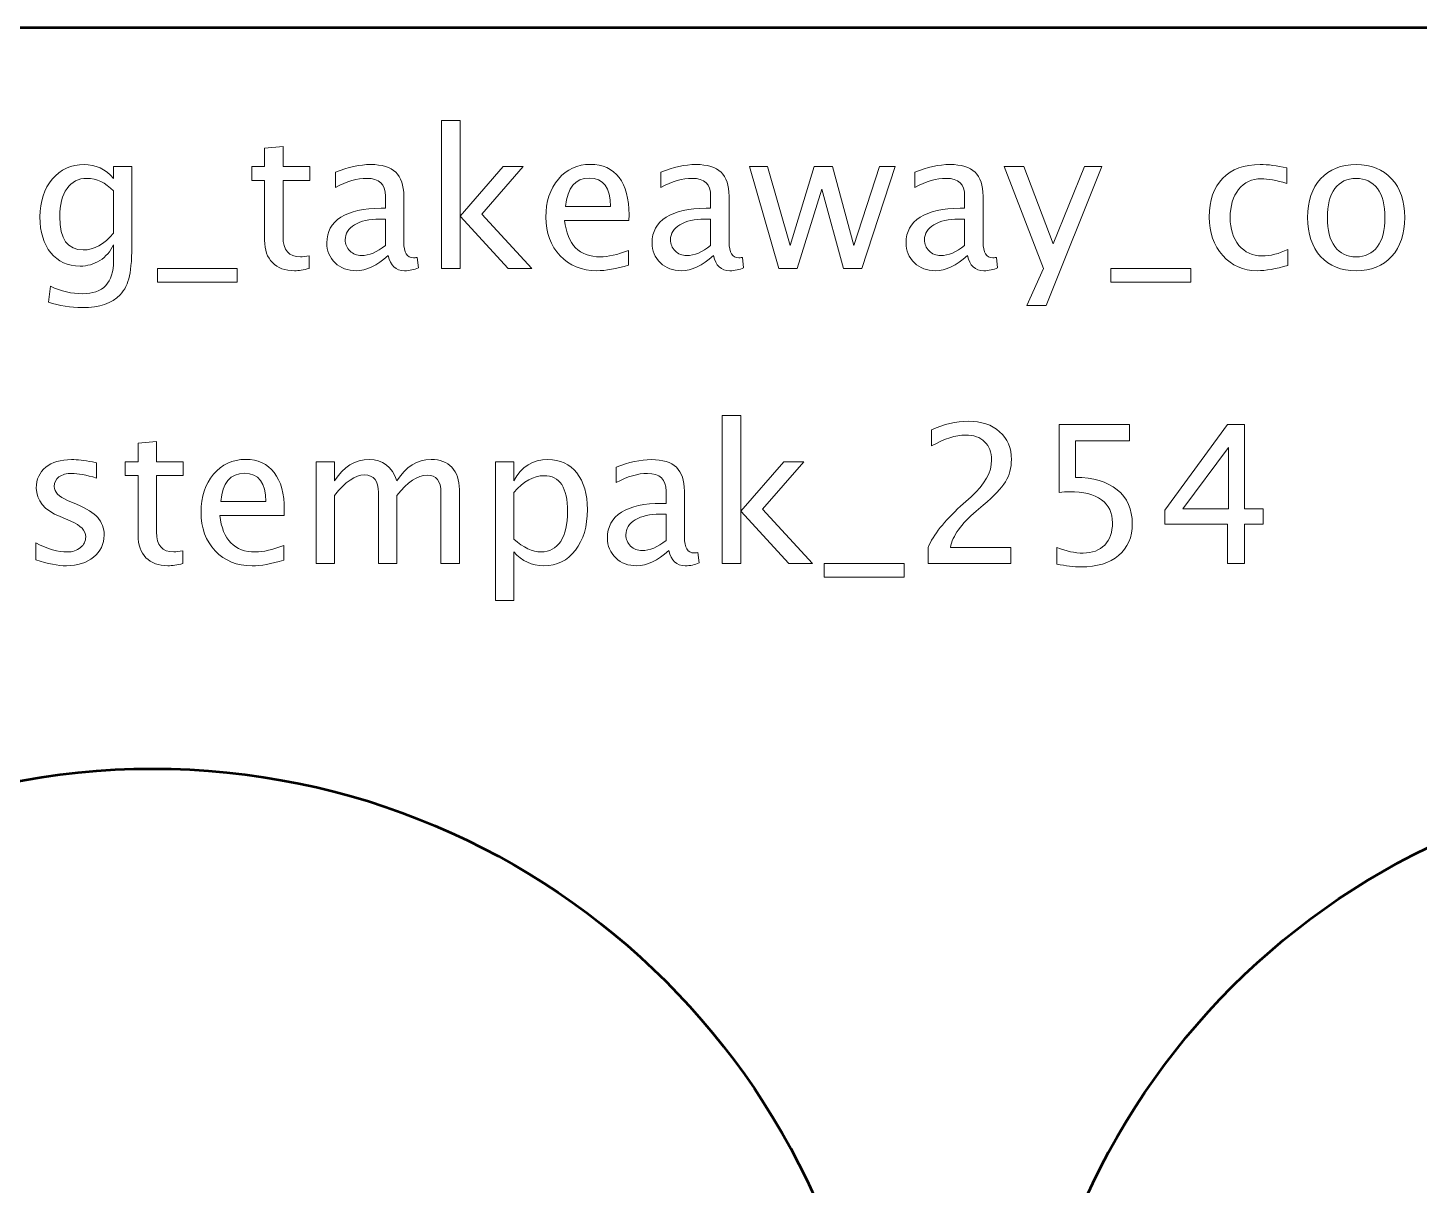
# Model space of a CAD drawing. Header units: centimetres. Extents: x -17.2 to 17.2, y -17.9 to 17.9.
# Drawn here: x -0.82 to 8.38, y 10.3 to 17.95 of the extents above; entities that cross this region are included whole.
import ezdxf

# ---------------------------------------------------------------- set-up
doc = ezdxf.new("R2010")
doc.units = ezdxf.units.CM
doc.header["$MEASUREMENT"] = 0
doc.layers.add('Layer 1', color=7, linetype='Continuous')

msp = doc.modelspace()

# ---------------------------------------------------------------- linework, layer by layer
at = {"layer": 'Layer 1', "lineweight": 53}
for centre, major_axis in [((0, 8.25), (0, 4.8)), ((10.5, 8.25), (0, 4.75))]:
    msp.add_ellipse(centre, major_axis=major_axis, ratio=1, dxfattribs=at)
msp.add_open_spline([(-17.2, -17.45), (-17.2, -17.45), (-17.2, 17.45), (-17.2, 17.45), (-17.2, 17.45), (-17.2, 17.72614), (-16.97614, 17.95), (-16.7, 17.95), (-16.7, 17.95), (-16.7, 17.95), (16.7, 17.95), (16.7, 17.95), (16.7, 17.95), (16.97614, 17.95), (17.2, 17.72614), (17.2, 17.45), (17.2, 17.45), (17.2, 17.45), (17.2, -17.45), (17.2, -17.45), (17.2, -17.45), (17.2, -17.72614), (16.97614, -17.95), (16.7, -17.95), (16.7, -17.95), (16.7, -17.95), (-16.7, -17.95), (-16.7, -17.95), (-16.7, -17.95), (-16.97614, -17.95), (-17.2, -17.72614), (-17.2, -17.45)], degree=3, knots=[0, 0, 0, 0, 0.1111111, 0.1111111, 0.1111111, 0.1111111, 0.2222222, 0.2222222, 0.2222222, 0.2222222, 0.3333333, 0.3333333, 0.3333333, 0.3333333, 0.4444444, 0.4444444, 0.4444444, 0.4444444, 0.5555556, 0.5555556, 0.5555556, 0.5555556, 0.6666667, 0.6666667, 0.6666667, 0.6666667, 0.7777778, 0.7777778, 0.7777778, 0.7777778, 1, 1, 1, 1], dxfattribs=at)
at = {"layer": 'Layer 1', "color": 5, "lineweight": 9}
for points, knots in [([(1.91229, 16.35875), (1.91229, 16.35875), (1.91229, 17.33792), (1.91229, 17.33792), (1.91229, 17.33792), (1.91229, 17.33792), (2.03421, 17.33792), (2.03421, 17.33792), (2.03421, 17.33792), (2.03421, 17.33792), (2.03421, 16.70525), (2.03421, 16.70525), (2.03421, 16.70525), (2.03421, 16.70525), (2.31996, 17.03185), (2.31996, 17.03185), (2.31996, 17.03185), (2.31996, 17.03185), (2.45162, 17.03185), (2.45162, 17.03185), (2.45162, 17.03185), (2.45162, 17.03185), (2.17857, 16.71774), (2.17857, 16.71774), (2.17857, 16.71774), (2.17857, 16.71774), (2.50877, 16.35875), (2.50877, 16.35875), (2.50877, 16.35875), (2.50877, 16.35875), (2.35171, 16.35875), (2.35171, 16.35875), (2.35171, 16.35875), (2.35171, 16.35875), (2.03421, 16.70398), (2.03421, 16.70398), (2.03421, 16.70398), (2.03421, 16.70398), (2.03421, 16.35875), (2.03421, 16.35875), (2.03421, 16.35875), (2.03421, 16.35875), (1.91229, 16.35875), (1.91229, 16.35875)], [0, 0, 0, 0, 0.0833333, 0.0833333, 0.0833333, 0.0833333, 0.1666667, 0.1666667, 0.1666667, 0.1666667, 0.25, 0.25, 0.25, 0.25, 0.3333333, 0.3333333, 0.3333333, 0.3333333, 0.4166667, 0.4166667, 0.4166667, 0.4166667, 0.5, 0.5, 0.5, 0.5, 0.5833333, 0.5833333, 0.5833333, 0.5833333, 0.6666667, 0.6666667, 0.6666667, 0.6666667, 0.75, 0.75, 0.75, 0.75, 0.8333333, 0.8333333, 0.8333333, 0.8333333, 1, 1, 1, 1]), ([(1.03705, 16.35896), (0.99937, 16.34859), (0.96657, 16.34351), (0.93884, 16.34351), (0.93884, 16.34351), (0.87661, 16.34351), (0.82814, 16.36129), (0.79342, 16.39685), (0.79342, 16.39685), (0.7585, 16.43241), (0.74114, 16.48173), (0.74114, 16.54502), (0.74114, 16.54502), (0.74114, 16.54502), (0.74114, 16.94041), (0.74114, 16.94041), (0.74114, 16.94041), (0.74114, 16.94041), (0.6569, 16.94041), (0.6569, 16.94041), (0.6569, 16.94041), (0.6569, 16.94041), (0.6569, 17.03185), (0.6569, 17.03185), (0.6569, 17.03185), (0.6569, 17.03185), (0.74114, 17.03185), (0.74114, 17.03185), (0.74114, 17.03185), (0.74114, 17.03185), (0.74114, 17.15356), (0.74114, 17.15356), (0.74114, 17.15356), (0.74114, 17.15356), (0.86306, 17.1652), (0.86306, 17.1652), (0.86306, 17.1652), (0.86306, 17.1652), (0.86306, 17.03185), (0.86306, 17.03185), (0.86306, 17.03185), (0.86306, 17.03185), (1.03959, 17.03185), (1.03959, 17.03185), (1.03959, 17.03185), (1.03959, 17.03185), (1.03959, 16.94041), (1.03959, 16.94041), (1.03959, 16.94041), (1.03959, 16.94041), (0.86306, 16.94041), (0.86306, 16.94041), (0.86306, 16.94041), (0.86306, 16.94041), (0.86306, 16.56703), (0.86306, 16.56703), (0.86306, 16.56703), (0.86306, 16.47898), (0.90137, 16.43495), (0.97778, 16.43495), (0.97778, 16.43495), (0.99408, 16.43495), (1.01377, 16.4377), (1.03705, 16.44299), (1.03705, 16.44299), (1.03705, 16.44299), (1.03705, 16.35896), (1.03705, 16.35896)], [0, 0, 0, 0, 0.0555556, 0.0555556, 0.0555556, 0.0555556, 0.1111111, 0.1111111, 0.1111111, 0.1111111, 0.1666667, 0.1666667, 0.1666667, 0.1666667, 0.2222222, 0.2222222, 0.2222222, 0.2222222, 0.2777778, 0.2777778, 0.2777778, 0.2777778, 0.3333333, 0.3333333, 0.3333333, 0.3333333, 0.3888889, 0.3888889, 0.3888889, 0.3888889, 0.4444444, 0.4444444, 0.4444444, 0.4444444, 0.5, 0.5, 0.5, 0.5, 0.5555556, 0.5555556, 0.5555556, 0.5555556, 0.6111111, 0.6111111, 0.6111111, 0.6111111, 0.6666667, 0.6666667, 0.6666667, 0.6666667, 0.7222222, 0.7222222, 0.7222222, 0.7222222, 0.7777778, 0.7777778, 0.7777778, 0.7777778, 0.8333333, 0.8333333, 0.8333333, 0.8333333, 0.8888889, 0.8888889, 0.8888889, 0.8888889, 1, 1, 1, 1]), ([(-0.68825, 16.13523), (-0.68825, 16.13523), (-0.67386, 16.24064), (-0.67386, 16.24064), (-0.67386, 16.24064), (-0.60316, 16.20762), (-0.5331, 16.19111), (-0.46388, 16.19111), (-0.46388, 16.19111), (-0.32651, 16.19111), (-0.25772, 16.26392), (-0.25772, 16.40934), (-0.25772, 16.40934), (-0.25772, 16.40934), (-0.25772, 16.51517), (-0.25772, 16.51517), (-0.25772, 16.51517), (-0.27889, 16.47051), (-0.30894, 16.43601), (-0.3481, 16.41124), (-0.3481, 16.41124), (-0.38726, 16.38648), (-0.43086, 16.37399), (-0.47891, 16.37399), (-0.47891, 16.37399), (-0.5604, 16.37399), (-0.62496, 16.4032), (-0.67259, 16.46162), (-0.67259, 16.46162), (-0.72021, 16.52004), (-0.74413, 16.5992), (-0.74413, 16.69911), (-0.74413, 16.69911), (-0.74413, 16.80135), (-0.71704, 16.88474), (-0.66285, 16.9493), (-0.66285, 16.9493), (-0.60845, 17.01365), (-0.53839, 17.04582), (-0.45224, 17.04582), (-0.45224, 17.04582), (-0.37689, 17.04582), (-0.31191, 17.01534), (-0.25772, 16.95417), (-0.25772, 16.95417), (-0.25772, 16.95417), (-0.25772, 17.03185), (-0.25772, 17.03185), (-0.25772, 17.03185), (-0.25772, 17.03185), (-0.1358, 17.03185), (-0.1358, 17.03185), (-0.1358, 17.03185), (-0.1358, 17.03185), (-0.1358, 16.54248), (-0.1358, 16.54248), (-0.1358, 16.54248), (-0.1358, 16.43728), (-0.1413, 16.35939), (-0.15231, 16.3088), (-0.15231, 16.3088), (-0.1631, 16.25821), (-0.18385, 16.21672), (-0.2139, 16.18455), (-0.2139, 16.18455), (-0.26724, 16.12803), (-0.35064, 16.09967), (-0.46388, 16.09967), (-0.46388, 16.09967), (-0.54156, 16.09967), (-0.61628, 16.11152), (-0.68825, 16.13523)], [0, 0, 0, 0, 0.0526316, 0.0526316, 0.0526316, 0.0526316, 0.1052632, 0.1052632, 0.1052632, 0.1052632, 0.1578947, 0.1578947, 0.1578947, 0.1578947, 0.2105263, 0.2105263, 0.2105263, 0.2105263, 0.2631579, 0.2631579, 0.2631579, 0.2631579, 0.3157895, 0.3157895, 0.3157895, 0.3157895, 0.3684211, 0.3684211, 0.3684211, 0.3684211, 0.4210526, 0.4210526, 0.4210526, 0.4210526, 0.4736842, 0.4736842, 0.4736842, 0.4736842, 0.5263158, 0.5263158, 0.5263158, 0.5263158, 0.5789474, 0.5789474, 0.5789474, 0.5789474, 0.6315789, 0.6315789, 0.6315789, 0.6315789, 0.6842105, 0.6842105, 0.6842105, 0.6842105, 0.7368421, 0.7368421, 0.7368421, 0.7368421, 0.7894737, 0.7894737, 0.7894737, 0.7894737, 0.8421053, 0.8421053, 0.8421053, 0.8421053, 0.8947368, 0.8947368, 0.8947368, 0.8947368, 1, 1, 1, 1]), ([(1.55796, 16.44448), (1.48473, 16.37717), (1.41424, 16.34351), (1.34651, 16.34351), (1.34651, 16.34351), (1.29084, 16.34351), (1.24448, 16.36087), (1.20787, 16.39579), (1.20787, 16.39579), (1.17104, 16.43072), (1.15262, 16.47474), (1.15262, 16.52787), (1.15262, 16.52787), (1.15262, 16.60132), (1.18352, 16.65784), (1.24533, 16.69721), (1.24533, 16.69721), (1.30714, 16.73658), (1.39583, 16.75626), (1.5114, 16.75626), (1.5114, 16.75626), (1.5114, 16.75626), (1.53997, 16.75626), (1.53997, 16.75626), (1.53997, 16.75626), (1.53997, 16.75626), (1.53997, 16.83733), (1.53997, 16.83733), (1.53997, 16.83733), (1.53997, 16.91543), (1.49933, 16.95438), (1.41784, 16.95438), (1.41784, 16.95438), (1.35476, 16.95438), (1.28576, 16.93448), (1.21104, 16.89469), (1.21104, 16.89469), (1.21104, 16.89469), (1.21104, 16.99502), (1.21104, 16.99502), (1.21104, 16.99502), (1.29317, 17.02889), (1.37064, 17.04582), (1.44324, 17.04582), (1.44324, 17.04582), (1.51796, 17.04582), (1.5732, 17.02889), (1.60855, 16.99481), (1.60855, 16.99481), (1.64411, 16.96073), (1.66189, 16.90824), (1.66189, 16.83733), (1.66189, 16.83733), (1.66189, 16.83733), (1.66189, 16.53316), (1.66189, 16.53316), (1.66189, 16.53316), (1.66189, 16.46353), (1.68327, 16.4286), (1.72624, 16.4286), (1.72624, 16.4286), (1.73153, 16.4286), (1.73936, 16.42945), (1.74973, 16.43114), (1.74973, 16.43114), (1.74973, 16.43114), (1.75841, 16.36341), (1.75841, 16.36341), (1.75841, 16.36341), (1.73068, 16.35007), (1.7002, 16.34351), (1.66676, 16.34351), (1.66676, 16.34351), (1.60982, 16.34351), (1.57363, 16.37717), (1.55796, 16.44448)], [0, 0, 0, 0, 0.05, 0.05, 0.05, 0.05, 0.1, 0.1, 0.1, 0.1, 0.15, 0.15, 0.15, 0.15, 0.2, 0.2, 0.2, 0.2, 0.25, 0.25, 0.25, 0.25, 0.3, 0.3, 0.3, 0.3, 0.35, 0.35, 0.35, 0.35, 0.4, 0.4, 0.4, 0.4, 0.45, 0.45, 0.45, 0.45, 0.5, 0.5, 0.5, 0.5, 0.55, 0.55, 0.55, 0.55, 0.6, 0.6, 0.6, 0.6, 0.65, 0.65, 0.65, 0.65, 0.7, 0.7, 0.7, 0.7, 0.75, 0.75, 0.75, 0.75, 0.8, 0.8, 0.8, 0.8, 0.85, 0.85, 0.85, 0.85, 0.9, 0.9, 0.9, 0.9, 1, 1, 1, 1]), ([(3.14864, 16.38034), (3.06673, 16.35579), (2.99666, 16.34351), (2.93824, 16.34351), (2.93824, 16.34351), (2.83855, 16.34351), (2.75748, 16.37653), (2.69504, 16.44236), (2.69504, 16.44236), (2.6326, 16.50819), (2.60127, 16.59349), (2.60127, 16.69848), (2.60127, 16.69848), (2.60127, 16.80029), (2.62879, 16.8839), (2.68403, 16.9493), (2.68403, 16.9493), (2.73928, 17.01449), (2.80997, 17.04709), (2.89612, 17.04709), (2.89612, 17.04709), (2.97761, 17.04709), (3.04069, 17.01809), (3.08514, 16.9601), (3.08514, 16.9601), (3.12959, 16.9021), (3.15182, 16.81997), (3.15182, 16.7135), (3.15182, 16.7135), (3.15182, 16.7135), (3.15118, 16.67625), (3.15118, 16.67625), (3.15118, 16.67625), (3.15118, 16.67625), (2.72573, 16.67625), (2.72573, 16.67625), (2.72573, 16.67625), (2.74351, 16.51538), (2.82204, 16.43495), (2.9611, 16.43495), (2.9611, 16.43495), (3.01212, 16.43495), (3.07456, 16.44934), (3.14864, 16.47813), (3.14864, 16.47813), (3.14864, 16.47813), (3.14864, 16.38034), (3.14864, 16.38034)], [0, 0, 0, 0, 0.0769231, 0.0769231, 0.0769231, 0.0769231, 0.1538462, 0.1538462, 0.1538462, 0.1538462, 0.2307692, 0.2307692, 0.2307692, 0.2307692, 0.3076923, 0.3076923, 0.3076923, 0.3076923, 0.3846154, 0.3846154, 0.3846154, 0.3846154, 0.4615385, 0.4615385, 0.4615385, 0.4615385, 0.5384615, 0.5384615, 0.5384615, 0.5384615, 0.6153846, 0.6153846, 0.6153846, 0.6153846, 0.6923077, 0.6923077, 0.6923077, 0.6923077, 0.7692308, 0.7692308, 0.7692308, 0.7692308, 0.8461538, 0.8461538, 0.8461538, 0.8461538, 1, 1, 1, 1]), ([(3.70913, 16.44448), (3.6359, 16.37717), (3.56541, 16.34351), (3.49768, 16.34351), (3.49768, 16.34351), (3.44201, 16.34351), (3.39565, 16.36087), (3.35904, 16.39579), (3.35904, 16.39579), (3.32221, 16.43072), (3.30379, 16.47474), (3.30379, 16.52787), (3.30379, 16.52787), (3.30379, 16.60132), (3.33469, 16.65784), (3.3965, 16.69721), (3.3965, 16.69721), (3.45831, 16.73658), (3.547, 16.75626), (3.66257, 16.75626), (3.66257, 16.75626), (3.66257, 16.75626), (3.69114, 16.75626), (3.69114, 16.75626), (3.69114, 16.75626), (3.69114, 16.75626), (3.69114, 16.83733), (3.69114, 16.83733), (3.69114, 16.83733), (3.69114, 16.91543), (3.6505, 16.95438), (3.56901, 16.95438), (3.56901, 16.95438), (3.50593, 16.95438), (3.43693, 16.93448), (3.36221, 16.89469), (3.36221, 16.89469), (3.36221, 16.89469), (3.36221, 16.99502), (3.36221, 16.99502), (3.36221, 16.99502), (3.44434, 17.02889), (3.52181, 17.04582), (3.59441, 17.04582), (3.59441, 17.04582), (3.66913, 17.04582), (3.72437, 17.02889), (3.75972, 16.99481), (3.75972, 16.99481), (3.79528, 16.96073), (3.81306, 16.90824), (3.81306, 16.83733), (3.81306, 16.83733), (3.81306, 16.83733), (3.81306, 16.53316), (3.81306, 16.53316), (3.81306, 16.53316), (3.81306, 16.46353), (3.83444, 16.4286), (3.87741, 16.4286), (3.87741, 16.4286), (3.8827, 16.4286), (3.89053, 16.42945), (3.9009, 16.43114), (3.9009, 16.43114), (3.9009, 16.43114), (3.90958, 16.36341), (3.90958, 16.36341), (3.90958, 16.36341), (3.88185, 16.35007), (3.85137, 16.34351), (3.81793, 16.34351), (3.81793, 16.34351), (3.76099, 16.34351), (3.7248, 16.37717), (3.70913, 16.44448)], [0, 0, 0, 0, 0.05, 0.05, 0.05, 0.05, 0.1, 0.1, 0.1, 0.1, 0.15, 0.15, 0.15, 0.15, 0.2, 0.2, 0.2, 0.2, 0.25, 0.25, 0.25, 0.25, 0.3, 0.3, 0.3, 0.3, 0.35, 0.35, 0.35, 0.35, 0.4, 0.4, 0.4, 0.4, 0.45, 0.45, 0.45, 0.45, 0.5, 0.5, 0.5, 0.5, 0.55, 0.55, 0.55, 0.55, 0.6, 0.6, 0.6, 0.6, 0.65, 0.65, 0.65, 0.65, 0.7, 0.7, 0.7, 0.7, 0.75, 0.75, 0.75, 0.75, 0.8, 0.8, 0.8, 0.8, 0.85, 0.85, 0.85, 0.85, 0.9, 0.9, 0.9, 0.9, 1, 1, 1, 1]), ([(4.1422, 16.35875), (4.1422, 16.35875), (3.94916, 17.03185), (3.94916, 17.03185), (3.94916, 17.03185), (3.94916, 17.03185), (4.06812, 17.03185), (4.06812, 17.03185), (4.06812, 17.03185), (4.06812, 17.03185), (4.21607, 16.50925), (4.21607, 16.50925), (4.21607, 16.50925), (4.21607, 16.50925), (4.37567, 17.03185), (4.37567, 17.03185), (4.37567, 17.03185), (4.37567, 17.03185), (4.49759, 17.03185), (4.49759, 17.03185), (4.49759, 17.03185), (4.49759, 17.03185), (4.63792, 16.51009), (4.63792, 16.51009), (4.63792, 16.51009), (4.63792, 16.51009), (4.80768, 17.03185), (4.80768, 17.03185), (4.80768, 17.03185), (4.80768, 17.03185), (4.91182, 17.03185), (4.91182, 17.03185), (4.91182, 17.03185), (4.91182, 17.03185), (4.69211, 16.35875), (4.69211, 16.35875), (4.69211, 16.35875), (4.69211, 16.35875), (4.57019, 16.35875), (4.57019, 16.35875), (4.57019, 16.35875), (4.57019, 16.35875), (4.42583, 16.88368), (4.42583, 16.88368), (4.42583, 16.88368), (4.42583, 16.88368), (4.26412, 16.35875), (4.26412, 16.35875), (4.26412, 16.35875), (4.26412, 16.35875), (4.1422, 16.35875), (4.1422, 16.35875)], [0, 0, 0, 0, 0.0714286, 0.0714286, 0.0714286, 0.0714286, 0.1428571, 0.1428571, 0.1428571, 0.1428571, 0.2142857, 0.2142857, 0.2142857, 0.2142857, 0.2857143, 0.2857143, 0.2857143, 0.2857143, 0.3571429, 0.3571429, 0.3571429, 0.3571429, 0.4285714, 0.4285714, 0.4285714, 0.4285714, 0.5, 0.5, 0.5, 0.5, 0.5714286, 0.5714286, 0.5714286, 0.5714286, 0.6428571, 0.6428571, 0.6428571, 0.6428571, 0.7142857, 0.7142857, 0.7142857, 0.7142857, 0.7857143, 0.7857143, 0.7857143, 0.7857143, 0.8571429, 0.8571429, 0.8571429, 0.8571429, 1, 1, 1, 1]), ([(5.38892, 16.44448), (5.31569, 16.37717), (5.2452, 16.34351), (5.17747, 16.34351), (5.17747, 16.34351), (5.1218, 16.34351), (5.07544, 16.36087), (5.03883, 16.39579), (5.03883, 16.39579), (5.002, 16.43072), (4.98358, 16.47474), (4.98358, 16.52787), (4.98358, 16.52787), (4.98358, 16.60132), (5.01448, 16.65784), (5.07629, 16.69721), (5.07629, 16.69721), (5.1381, 16.73658), (5.22679, 16.75626), (5.34236, 16.75626), (5.34236, 16.75626), (5.34236, 16.75626), (5.37093, 16.75626), (5.37093, 16.75626), (5.37093, 16.75626), (5.37093, 16.75626), (5.37093, 16.83733), (5.37093, 16.83733), (5.37093, 16.83733), (5.37093, 16.91543), (5.33029, 16.95438), (5.2488, 16.95438), (5.2488, 16.95438), (5.18572, 16.95438), (5.11672, 16.93448), (5.042, 16.89469), (5.042, 16.89469), (5.042, 16.89469), (5.042, 16.99502), (5.042, 16.99502), (5.042, 16.99502), (5.12413, 17.02889), (5.2016, 17.04582), (5.2742, 17.04582), (5.2742, 17.04582), (5.34892, 17.04582), (5.40416, 17.02889), (5.43951, 16.99481), (5.43951, 16.99481), (5.47507, 16.96073), (5.49285, 16.90824), (5.49285, 16.83733), (5.49285, 16.83733), (5.49285, 16.83733), (5.49285, 16.53316), (5.49285, 16.53316), (5.49285, 16.53316), (5.49285, 16.46353), (5.51423, 16.4286), (5.5572, 16.4286), (5.5572, 16.4286), (5.56249, 16.4286), (5.57032, 16.42945), (5.58069, 16.43114), (5.58069, 16.43114), (5.58069, 16.43114), (5.58937, 16.36341), (5.58937, 16.36341), (5.58937, 16.36341), (5.56164, 16.35007), (5.53116, 16.34351), (5.49772, 16.34351), (5.49772, 16.34351), (5.44078, 16.34351), (5.40459, 16.37717), (5.38892, 16.44448)], [0, 0, 0, 0, 0.05, 0.05, 0.05, 0.05, 0.1, 0.1, 0.1, 0.1, 0.15, 0.15, 0.15, 0.15, 0.2, 0.2, 0.2, 0.2, 0.25, 0.25, 0.25, 0.25, 0.3, 0.3, 0.3, 0.3, 0.35, 0.35, 0.35, 0.35, 0.4, 0.4, 0.4, 0.4, 0.45, 0.45, 0.45, 0.45, 0.5, 0.5, 0.5, 0.5, 0.55, 0.55, 0.55, 0.55, 0.6, 0.6, 0.6, 0.6, 0.65, 0.65, 0.65, 0.65, 0.7, 0.7, 0.7, 0.7, 0.75, 0.75, 0.75, 0.75, 0.8, 0.8, 0.8, 0.8, 0.85, 0.85, 0.85, 0.85, 0.9, 0.9, 0.9, 0.9, 1, 1, 1, 1]), ([(5.78304, 16.11364), (5.78304, 16.11364), (5.89226, 16.3579), (5.89226, 16.3579), (5.89226, 16.3579), (5.89226, 16.3579), (5.63149, 17.03185), (5.63149, 17.03185), (5.63149, 17.03185), (5.63149, 17.03185), (5.7623, 17.03185), (5.7623, 17.03185), (5.7623, 17.03185), (5.7623, 17.03185), (5.95619, 16.52216), (5.95619, 16.52216), (5.95619, 16.52216), (5.95619, 16.52216), (6.16299, 17.03185), (6.16299, 17.03185), (6.16299, 17.03185), (6.16299, 17.03185), (6.27792, 17.03185), (6.27792, 17.03185), (6.27792, 17.03185), (6.27792, 17.03185), (5.91004, 16.11364), (5.91004, 16.11364), (5.91004, 16.11364), (5.91004, 16.11364), (5.78304, 16.11364), (5.78304, 16.11364)], [0, 0, 0, 0, 0.1111111, 0.1111111, 0.1111111, 0.1111111, 0.2222222, 0.2222222, 0.2222222, 0.2222222, 0.3333333, 0.3333333, 0.3333333, 0.3333333, 0.4444444, 0.4444444, 0.4444444, 0.4444444, 0.5555556, 0.5555556, 0.5555556, 0.5555556, 0.6666667, 0.6666667, 0.6666667, 0.6666667, 0.7777778, 0.7777778, 0.7777778, 0.7777778, 1, 1, 1, 1]), ([(7.50919, 16.37907), (7.43024, 16.35536), (7.36208, 16.34351), (7.30472, 16.34351), (7.30472, 16.34351), (7.2137, 16.34351), (7.13835, 16.37717), (7.07845, 16.44426), (7.07845, 16.44426), (7.01855, 16.51157), (6.98849, 16.59645), (6.98849, 16.69869), (6.98849, 16.69869), (6.98849, 16.80791), (7.01812, 16.89321), (7.07739, 16.95417), (7.07739, 16.95417), (7.13666, 17.01534), (7.21942, 17.04582), (7.32568, 17.04582), (7.32568, 17.04582), (7.37796, 17.04582), (7.4368, 17.03862), (7.50157, 17.02423), (7.50157, 17.02423), (7.50157, 17.02423), (7.50157, 16.92136), (7.50157, 16.92136), (7.50157, 16.92136), (7.43278, 16.94168), (7.37669, 16.95184), (7.33351, 16.95184), (7.33351, 16.95184), (7.27085, 16.95184), (7.22069, 16.92835), (7.18322, 16.88157), (7.18322, 16.88157), (7.14576, 16.83479), (7.12692, 16.77235), (7.12692, 16.69445), (7.12692, 16.69445), (7.12692, 16.61889), (7.14639, 16.55793), (7.18513, 16.51115), (7.18513, 16.51115), (7.22386, 16.46458), (7.27445, 16.4413), (7.33732, 16.4413), (7.33732, 16.4413), (7.39299, 16.4413), (7.45014, 16.45569), (7.50919, 16.48448), (7.50919, 16.48448), (7.50919, 16.48448), (7.50919, 16.37907), (7.50919, 16.37907)], [0, 0, 0, 0, 0.0666667, 0.0666667, 0.0666667, 0.0666667, 0.1333333, 0.1333333, 0.1333333, 0.1333333, 0.2, 0.2, 0.2, 0.2, 0.2666667, 0.2666667, 0.2666667, 0.2666667, 0.3333333, 0.3333333, 0.3333333, 0.3333333, 0.4, 0.4, 0.4, 0.4, 0.4666667, 0.4666667, 0.4666667, 0.4666667, 0.5333333, 0.5333333, 0.5333333, 0.5333333, 0.6, 0.6, 0.6, 0.6, 0.6666667, 0.6666667, 0.6666667, 0.6666667, 0.7333333, 0.7333333, 0.7333333, 0.7333333, 0.8, 0.8, 0.8, 0.8, 0.8666667, 0.8666667, 0.8666667, 0.8666667, 1, 1, 1, 1]), ([(7.96025, 16.34351), (7.8614, 16.34351), (7.78309, 16.37505), (7.72551, 16.43813), (7.72551, 16.43813), (7.66773, 16.5012), (7.63894, 16.58693), (7.63894, 16.69509), (7.63894, 16.69509), (7.63894, 16.80304), (7.66773, 16.88855), (7.72551, 16.95142), (7.72551, 16.95142), (7.78309, 17.01428), (7.8614, 17.04582), (7.96025, 17.04582), (7.96025, 17.04582), (8.0591, 17.04582), (8.13742, 17.01428), (8.19499, 16.95142), (8.19499, 16.95142), (8.25277, 16.88855), (8.28156, 16.80304), (8.28156, 16.69509), (8.28156, 16.69509), (8.28156, 16.58693), (8.25277, 16.5012), (8.19499, 16.43813), (8.19499, 16.43813), (8.13742, 16.37505), (8.0591, 16.34351), (7.96025, 16.34351)], [0, 0, 0, 0, 0.1111111, 0.1111111, 0.1111111, 0.1111111, 0.2222222, 0.2222222, 0.2222222, 0.2222222, 0.3333333, 0.3333333, 0.3333333, 0.3333333, 0.4444444, 0.4444444, 0.4444444, 0.4444444, 0.5555556, 0.5555556, 0.5555556, 0.5555556, 0.6666667, 0.6666667, 0.6666667, 0.6666667, 0.7777778, 0.7777778, 0.7777778, 0.7777778, 1, 1, 1, 1]), ([(-0.25772, 16.59158), (-0.25772, 16.59158), (-0.25772, 16.87077), (-0.25772, 16.87077), (-0.25772, 16.87077), (-0.31148, 16.92644), (-0.37011, 16.95438), (-0.4334, 16.95438), (-0.4334, 16.95438), (-0.48971, 16.95438), (-0.53373, 16.93194), (-0.56548, 16.88686), (-0.56548, 16.88686), (-0.59744, 16.84199), (-0.61332, 16.77954), (-0.61332, 16.69996), (-0.61332, 16.69996), (-0.61332, 16.5537), (-0.56146, 16.48067), (-0.45753, 16.48067), (-0.45753, 16.48067), (-0.38684, 16.48067), (-0.32016, 16.51771), (-0.25772, 16.59158)], [0, 0, 0, 0, 0.1428571, 0.1428571, 0.1428571, 0.1428571, 0.2857143, 0.2857143, 0.2857143, 0.2857143, 0.4285714, 0.4285714, 0.4285714, 0.4285714, 0.5714286, 0.5714286, 0.5714286, 0.5714286, 0.7142857, 0.7142857, 0.7142857, 0.7142857, 1, 1, 1, 1]), ([(2.73208, 16.76769), (2.73208, 16.76769), (3.02926, 16.76769), (3.02926, 16.76769), (3.02926, 16.76769), (3.02926, 16.893), (2.98248, 16.95565), (2.88914, 16.95565), (2.88914, 16.95565), (2.79516, 16.95565), (2.74288, 16.893), (2.73208, 16.76769)], [0, 0, 0, 0, 0.25, 0.25, 0.25, 0.25, 0.5, 0.5, 0.5, 0.5, 1, 1, 1, 1]), ([(7.96004, 16.43495), (8.02036, 16.43495), (8.06735, 16.4576), (8.1008, 16.50311), (8.1008, 16.50311), (8.13403, 16.5484), (8.15075, 16.61254), (8.15075, 16.69509), (8.15075, 16.69509), (8.15075, 16.77743), (8.13403, 16.84135), (8.1008, 16.88665), (8.1008, 16.88665), (8.06735, 16.93173), (8.02036, 16.95438), (7.96004, 16.95438), (7.96004, 16.95438), (7.8995, 16.95438), (7.85251, 16.93173), (7.81949, 16.88665), (7.81949, 16.88665), (7.78626, 16.84135), (7.76975, 16.77743), (7.76975, 16.69509), (7.76975, 16.69509), (7.76975, 16.61254), (7.78626, 16.5484), (7.81949, 16.50311), (7.81949, 16.50311), (7.85251, 16.4576), (7.8995, 16.43495), (7.96004, 16.43495)], [0, 0, 0, 0, 0.1111111, 0.1111111, 0.1111111, 0.1111111, 0.2222222, 0.2222222, 0.2222222, 0.2222222, 0.3333333, 0.3333333, 0.3333333, 0.3333333, 0.4444444, 0.4444444, 0.4444444, 0.4444444, 0.5555556, 0.5555556, 0.5555556, 0.5555556, 0.6666667, 0.6666667, 0.6666667, 0.6666667, 0.7777778, 0.7777778, 0.7777778, 0.7777778, 1, 1, 1, 1]), ([(1.53997, 16.51094), (1.53997, 16.51094), (1.53997, 16.68387), (1.53997, 16.68387), (1.53997, 16.68387), (1.53997, 16.68387), (1.50081, 16.68514), (1.50081, 16.68514), (1.50081, 16.68514), (1.43308, 16.68514), (1.37847, 16.67265), (1.33677, 16.64768), (1.33677, 16.64768), (1.29528, 16.62249), (1.27454, 16.58926), (1.27454, 16.54777), (1.27454, 16.54777), (1.27454, 16.51877), (1.28491, 16.49422), (1.30544, 16.47411), (1.30544, 16.47411), (1.32619, 16.454), (1.35138, 16.44384), (1.38122, 16.44384), (1.38122, 16.44384), (1.43202, 16.44384), (1.48494, 16.46628), (1.53997, 16.51094)], [0, 0, 0, 0, 0.125, 0.125, 0.125, 0.125, 0.25, 0.25, 0.25, 0.25, 0.375, 0.375, 0.375, 0.375, 0.5, 0.5, 0.5, 0.5, 0.625, 0.625, 0.625, 0.625, 0.75, 0.75, 0.75, 0.75, 1, 1, 1, 1]), ([(3.69114, 16.51094), (3.69114, 16.51094), (3.69114, 16.68387), (3.69114, 16.68387), (3.69114, 16.68387), (3.69114, 16.68387), (3.65198, 16.68514), (3.65198, 16.68514), (3.65198, 16.68514), (3.58425, 16.68514), (3.52964, 16.67265), (3.48794, 16.64768), (3.48794, 16.64768), (3.44645, 16.62249), (3.42571, 16.58926), (3.42571, 16.54777), (3.42571, 16.54777), (3.42571, 16.51877), (3.43608, 16.49422), (3.45661, 16.47411), (3.45661, 16.47411), (3.47736, 16.454), (3.50255, 16.44384), (3.53239, 16.44384), (3.53239, 16.44384), (3.58319, 16.44384), (3.63611, 16.46628), (3.69114, 16.51094)], [0, 0, 0, 0, 0.125, 0.125, 0.125, 0.125, 0.25, 0.25, 0.25, 0.25, 0.375, 0.375, 0.375, 0.375, 0.5, 0.5, 0.5, 0.5, 0.625, 0.625, 0.625, 0.625, 0.75, 0.75, 0.75, 0.75, 1, 1, 1, 1]), ([(5.37093, 16.51094), (5.37093, 16.51094), (5.37093, 16.68387), (5.37093, 16.68387), (5.37093, 16.68387), (5.37093, 16.68387), (5.33177, 16.68514), (5.33177, 16.68514), (5.33177, 16.68514), (5.26404, 16.68514), (5.20943, 16.67265), (5.16773, 16.64768), (5.16773, 16.64768), (5.12624, 16.62249), (5.1055, 16.58926), (5.1055, 16.54777), (5.1055, 16.54777), (5.1055, 16.51877), (5.11587, 16.49422), (5.1364, 16.47411), (5.1364, 16.47411), (5.15715, 16.454), (5.18234, 16.44384), (5.21218, 16.44384), (5.21218, 16.44384), (5.26298, 16.44384), (5.3159, 16.46628), (5.37093, 16.51094)], [0, 0, 0, 0, 0.125, 0.125, 0.125, 0.125, 0.25, 0.25, 0.25, 0.25, 0.375, 0.375, 0.375, 0.375, 0.5, 0.5, 0.5, 0.5, 0.625, 0.625, 0.625, 0.625, 0.75, 0.75, 0.75, 0.75, 1, 1, 1, 1]), ([(0.03248, 16.26731), (0.03248, 16.26731), (0.03248, 16.35875), (0.03248, 16.35875), (0.03248, 16.35875), (0.03248, 16.35875), (0.5608, 16.35875), (0.5608, 16.35875), (0.5608, 16.35875), (0.5608, 16.35875), (0.5608, 16.26731), (0.5608, 16.26731), (0.5608, 16.26731), (0.5608, 16.26731), (0.03248, 16.26731), (0.03248, 16.26731)], [0, 0, 0, 0, 0.2, 0.2, 0.2, 0.2, 0.4, 0.4, 0.4, 0.4, 0.6, 0.6, 0.6, 0.6, 1, 1, 1, 1]), ([(6.33825, 16.26731), (6.33825, 16.26731), (6.33825, 16.35875), (6.33825, 16.35875), (6.33825, 16.35875), (6.33825, 16.35875), (6.86657, 16.35875), (6.86657, 16.35875), (6.86657, 16.35875), (6.86657, 16.35875), (6.86657, 16.26731), (6.86657, 16.26731), (6.86657, 16.26731), (6.86657, 16.26731), (6.33825, 16.26731), (6.33825, 16.26731)], [0, 0, 0, 0, 0.2, 0.2, 0.2, 0.2, 0.4, 0.4, 0.4, 0.4, 0.6, 0.6, 0.6, 0.6, 1, 1, 1, 1]), ([(3.76829, 14.40718), (3.76829, 14.40718), (3.76829, 15.38635), (3.76829, 15.38635), (3.76829, 15.38635), (3.76829, 15.38635), (3.89021, 15.38635), (3.89021, 15.38635), (3.89021, 15.38635), (3.89021, 15.38635), (3.89021, 14.75368), (3.89021, 14.75368), (3.89021, 14.75368), (3.89021, 14.75368), (4.17596, 15.08028), (4.17596, 15.08028), (4.17596, 15.08028), (4.17596, 15.08028), (4.30762, 15.08028), (4.30762, 15.08028), (4.30762, 15.08028), (4.30762, 15.08028), (4.03457, 14.76617), (4.03457, 14.76617), (4.03457, 14.76617), (4.03457, 14.76617), (4.36477, 14.40718), (4.36477, 14.40718), (4.36477, 14.40718), (4.36477, 14.40718), (4.20771, 14.40718), (4.20771, 14.40718), (4.20771, 14.40718), (4.20771, 14.40718), (3.89021, 14.75241), (3.89021, 14.75241), (3.89021, 14.75241), (3.89021, 14.75241), (3.89021, 14.40718), (3.89021, 14.40718), (3.89021, 14.40718), (3.89021, 14.40718), (3.76829, 14.40718), (3.76829, 14.40718)], [0, 0, 0, 0, 0.0833333, 0.0833333, 0.0833333, 0.0833333, 0.1666667, 0.1666667, 0.1666667, 0.1666667, 0.25, 0.25, 0.25, 0.25, 0.3333333, 0.3333333, 0.3333333, 0.3333333, 0.4166667, 0.4166667, 0.4166667, 0.4166667, 0.5, 0.5, 0.5, 0.5, 0.5833333, 0.5833333, 0.5833333, 0.5833333, 0.6666667, 0.6666667, 0.6666667, 0.6666667, 0.75, 0.75, 0.75, 0.75, 0.8333333, 0.8333333, 0.8333333, 0.8333333, 1, 1, 1, 1]), ([(5.1291, 14.40718), (5.1291, 14.40718), (5.1291, 14.51386), (5.1291, 14.51386), (5.1291, 14.51386), (5.16466, 14.59705), (5.23642, 14.68785), (5.34458, 14.78585), (5.34458, 14.78585), (5.34458, 14.78585), (5.41443, 14.84851), (5.41443, 14.84851), (5.41443, 14.84851), (5.50439, 14.93021), (5.54947, 15.01107), (5.54947, 15.0915), (5.54947, 15.0915), (5.54947, 15.14293), (5.53402, 15.18315), (5.50333, 15.21257), (5.50333, 15.21257), (5.47264, 15.24199), (5.43009, 15.25681), (5.37612, 15.25681), (5.37612, 15.25681), (5.31304, 15.25681), (5.23832, 15.23268), (5.15196, 15.18442), (5.15196, 15.18442), (5.15196, 15.18442), (5.15196, 15.2911), (5.15196, 15.2911), (5.15196, 15.2911), (5.23345, 15.3292), (5.31452, 15.34825), (5.39538, 15.34825), (5.39538, 15.34825), (5.48131, 15.34825), (5.55032, 15.32518), (5.60239, 15.27882), (5.60239, 15.27882), (5.65425, 15.23247), (5.68028, 15.17109), (5.68028, 15.09446), (5.68028, 15.09446), (5.68028, 15.03943), (5.66716, 14.99053), (5.64091, 14.94799), (5.64091, 14.94799), (5.61445, 14.90523), (5.56556, 14.85359), (5.4938, 14.79263), (5.4938, 14.79263), (5.4938, 14.79263), (5.4466, 14.75241), (5.4466, 14.75241), (5.4466, 14.75241), (5.34839, 14.66922), (5.29166, 14.58964), (5.27642, 14.51386), (5.27642, 14.51386), (5.27642, 14.51386), (5.67647, 14.51386), (5.67647, 14.51386), (5.67647, 14.51386), (5.67647, 14.51386), (5.67647, 14.40718), (5.67647, 14.40718), (5.67647, 14.40718), (5.67647, 14.40718), (5.1291, 14.40718), (5.1291, 14.40718)], [0, 0, 0, 0, 0.0526316, 0.0526316, 0.0526316, 0.0526316, 0.1052632, 0.1052632, 0.1052632, 0.1052632, 0.1578947, 0.1578947, 0.1578947, 0.1578947, 0.2105263, 0.2105263, 0.2105263, 0.2105263, 0.2631579, 0.2631579, 0.2631579, 0.2631579, 0.3157895, 0.3157895, 0.3157895, 0.3157895, 0.3684211, 0.3684211, 0.3684211, 0.3684211, 0.4210526, 0.4210526, 0.4210526, 0.4210526, 0.4736842, 0.4736842, 0.4736842, 0.4736842, 0.5263158, 0.5263158, 0.5263158, 0.5263158, 0.5789474, 0.5789474, 0.5789474, 0.5789474, 0.6315789, 0.6315789, 0.6315789, 0.6315789, 0.6842105, 0.6842105, 0.6842105, 0.6842105, 0.7368421, 0.7368421, 0.7368421, 0.7368421, 0.7894737, 0.7894737, 0.7894737, 0.7894737, 0.8421053, 0.8421053, 0.8421053, 0.8421053, 0.8947368, 0.8947368, 0.8947368, 0.8947368, 1, 1, 1, 1]), ([(5.98169, 14.40337), (5.98169, 14.40337), (5.98169, 14.51259), (5.98169, 14.51259), (5.98169, 14.51259), (6.04244, 14.48804), (6.10001, 14.47576), (6.15505, 14.47576), (6.15505, 14.47576), (6.21516, 14.47576), (6.26257, 14.49354), (6.29707, 14.5291), (6.29707, 14.5291), (6.33158, 14.56466), (6.34872, 14.61356), (6.34872, 14.67579), (6.34872, 14.67579), (6.34872, 14.74267), (6.32438, 14.7939), (6.2757, 14.82924), (6.2757, 14.82924), (6.22701, 14.86459), (6.15653, 14.88216), (6.06445, 14.88216), (6.06445, 14.88216), (6.04307, 14.88216), (6.02043, 14.88068), (5.99693, 14.87772), (5.99693, 14.87772), (5.99693, 14.87772), (5.99693, 15.32539), (5.99693, 15.32539), (5.99693, 15.32539), (5.99693, 15.32539), (6.46175, 15.32539), (6.46175, 15.32539), (6.46175, 15.32539), (6.46175, 15.32539), (6.46175, 15.21871), (6.46175, 15.21871), (6.46175, 15.21871), (6.46175, 15.21871), (6.10361, 15.21871), (6.10361, 15.21871), (6.10361, 15.21871), (6.10361, 15.21871), (6.10361, 14.97614), (6.10361, 14.97614), (6.10361, 14.97614), (6.22172, 14.97614), (6.3138, 14.94905), (6.38005, 14.89486), (6.38005, 14.89486), (6.4463, 14.84089), (6.47953, 14.76596), (6.47953, 14.67007), (6.47953, 14.67007), (6.47953, 14.58075), (6.44947, 14.5109), (6.38936, 14.46031), (6.38936, 14.46031), (6.32925, 14.40972), (6.24627, 14.38432), (6.14044, 14.38432), (6.14044, 14.38432), (6.09324, 14.38432), (6.04032, 14.39067), (5.98169, 14.40337)], [0, 0, 0, 0, 0.0555556, 0.0555556, 0.0555556, 0.0555556, 0.1111111, 0.1111111, 0.1111111, 0.1111111, 0.1666667, 0.1666667, 0.1666667, 0.1666667, 0.2222222, 0.2222222, 0.2222222, 0.2222222, 0.2777778, 0.2777778, 0.2777778, 0.2777778, 0.3333333, 0.3333333, 0.3333333, 0.3333333, 0.3888889, 0.3888889, 0.3888889, 0.3888889, 0.4444444, 0.4444444, 0.4444444, 0.4444444, 0.5, 0.5, 0.5, 0.5, 0.5555556, 0.5555556, 0.5555556, 0.5555556, 0.6111111, 0.6111111, 0.6111111, 0.6111111, 0.6666667, 0.6666667, 0.6666667, 0.6666667, 0.7222222, 0.7222222, 0.7222222, 0.7222222, 0.7777778, 0.7777778, 0.7777778, 0.7777778, 0.8333333, 0.8333333, 0.8333333, 0.8333333, 0.8888889, 0.8888889, 0.8888889, 0.8888889, 1, 1, 1, 1]), ([(7.1086, 14.40718), (7.1086, 14.40718), (7.1086, 14.66753), (7.1086, 14.66753), (7.1086, 14.66753), (7.1086, 14.66753), (6.69458, 14.66753), (6.69458, 14.66753), (6.69458, 14.66753), (6.69458, 14.66753), (6.69458, 14.76024), (6.69458, 14.76024), (6.69458, 14.76024), (6.69458, 14.76024), (7.1086, 15.32539), (7.1086, 15.32539), (7.1086, 15.32539), (7.1086, 15.32539), (7.2229, 15.32539), (7.2229, 15.32539), (7.2229, 15.32539), (7.2229, 15.32539), (7.2229, 14.76786), (7.2229, 14.76786), (7.2229, 14.76786), (7.2229, 14.76786), (7.34609, 14.76786), (7.34609, 14.76786), (7.34609, 14.76786), (7.34609, 14.76786), (7.34609, 14.66753), (7.34609, 14.66753), (7.34609, 14.66753), (7.34609, 14.66753), (7.2229, 14.66753), (7.2229, 14.66753), (7.2229, 14.66753), (7.2229, 14.66753), (7.2229, 14.40718), (7.2229, 14.40718), (7.2229, 14.40718), (7.2229, 14.40718), (7.1086, 14.40718), (7.1086, 14.40718)], [0, 0, 0, 0, 0.0833333, 0.0833333, 0.0833333, 0.0833333, 0.1666667, 0.1666667, 0.1666667, 0.1666667, 0.25, 0.25, 0.25, 0.25, 0.3333333, 0.3333333, 0.3333333, 0.3333333, 0.4166667, 0.4166667, 0.4166667, 0.4166667, 0.5, 0.5, 0.5, 0.5, 0.5833333, 0.5833333, 0.5833333, 0.5833333, 0.6666667, 0.6666667, 0.6666667, 0.6666667, 0.75, 0.75, 0.75, 0.75, 0.8333333, 0.8333333, 0.8333333, 0.8333333, 1, 1, 1, 1]), ([(0.20044, 14.40739), (0.16276, 14.39702), (0.12996, 14.39194), (0.10223, 14.39194), (0.10223, 14.39194), (0.04, 14.39194), (-0.00847, 14.40972), (-0.04319, 14.44528), (-0.04319, 14.44528), (-0.07811, 14.48084), (-0.09547, 14.53016), (-0.09547, 14.59345), (-0.09547, 14.59345), (-0.09547, 14.59345), (-0.09547, 14.98884), (-0.09547, 14.98884), (-0.09547, 14.98884), (-0.09547, 14.98884), (-0.17971, 14.98884), (-0.17971, 14.98884), (-0.17971, 14.98884), (-0.17971, 14.98884), (-0.17971, 15.08028), (-0.17971, 15.08028), (-0.17971, 15.08028), (-0.17971, 15.08028), (-0.09547, 15.08028), (-0.09547, 15.08028), (-0.09547, 15.08028), (-0.09547, 15.08028), (-0.09547, 15.20199), (-0.09547, 15.20199), (-0.09547, 15.20199), (-0.09547, 15.20199), (0.02645, 15.21363), (0.02645, 15.21363), (0.02645, 15.21363), (0.02645, 15.21363), (0.02645, 15.08028), (0.02645, 15.08028), (0.02645, 15.08028), (0.02645, 15.08028), (0.20298, 15.08028), (0.20298, 15.08028), (0.20298, 15.08028), (0.20298, 15.08028), (0.20298, 14.98884), (0.20298, 14.98884), (0.20298, 14.98884), (0.20298, 14.98884), (0.02645, 14.98884), (0.02645, 14.98884), (0.02645, 14.98884), (0.02645, 14.98884), (0.02645, 14.61546), (0.02645, 14.61546), (0.02645, 14.61546), (0.02645, 14.52741), (0.06476, 14.48338), (0.14117, 14.48338), (0.14117, 14.48338), (0.15747, 14.48338), (0.17716, 14.48613), (0.20044, 14.49142), (0.20044, 14.49142), (0.20044, 14.49142), (0.20044, 14.40739), (0.20044, 14.40739)], [0, 0, 0, 0, 0.0555556, 0.0555556, 0.0555556, 0.0555556, 0.1111111, 0.1111111, 0.1111111, 0.1111111, 0.1666667, 0.1666667, 0.1666667, 0.1666667, 0.2222222, 0.2222222, 0.2222222, 0.2222222, 0.2777778, 0.2777778, 0.2777778, 0.2777778, 0.3333333, 0.3333333, 0.3333333, 0.3333333, 0.3888889, 0.3888889, 0.3888889, 0.3888889, 0.4444444, 0.4444444, 0.4444444, 0.4444444, 0.5, 0.5, 0.5, 0.5, 0.5555556, 0.5555556, 0.5555556, 0.5555556, 0.6111111, 0.6111111, 0.6111111, 0.6111111, 0.6666667, 0.6666667, 0.6666667, 0.6666667, 0.7222222, 0.7222222, 0.7222222, 0.7222222, 0.7777778, 0.7777778, 0.7777778, 0.7777778, 0.8333333, 0.8333333, 0.8333333, 0.8333333, 0.8888889, 0.8888889, 0.8888889, 0.8888889, 1, 1, 1, 1]), ([(-0.77217, 14.43131), (-0.77217, 14.43131), (-0.77217, 14.54307), (-0.77217, 14.54307), (-0.77217, 14.54307), (-0.69237, 14.50328), (-0.62316, 14.48338), (-0.5641, 14.48338), (-0.5641, 14.48338), (-0.52896, 14.48338), (-0.49975, 14.49291), (-0.47668, 14.51196), (-0.47668, 14.51196), (-0.45361, 14.53079), (-0.44197, 14.5545), (-0.44197, 14.58308), (-0.44197, 14.58308), (-0.44197, 14.62477), (-0.47435, 14.65928), (-0.53912, 14.68658), (-0.53912, 14.68658), (-0.53912, 14.68658), (-0.61046, 14.71685), (-0.61046, 14.71685), (-0.61046, 14.71685), (-0.71565, 14.76045), (-0.76836, 14.82353), (-0.76836, 14.90544), (-0.76836, 14.90544), (-0.76836, 14.96408), (-0.74762, 15.01022), (-0.70613, 15.04387), (-0.70613, 15.04387), (-0.66464, 15.07753), (-0.6077, 15.09425), (-0.53553, 15.09425), (-0.53553, 15.09425), (-0.49806, 15.09425), (-0.45149, 15.08917), (-0.39625, 15.0788), (-0.39625, 15.0788), (-0.39625, 15.0788), (-0.37085, 15.07393), (-0.37085, 15.07393), (-0.37085, 15.07393), (-0.37085, 15.07393), (-0.37085, 14.97233), (-0.37085, 14.97233), (-0.37085, 14.97233), (-0.43879, 14.99265), (-0.49298, 15.00281), (-0.53341, 15.00281), (-0.53341, 15.00281), (-0.56897, 15.00281), (-0.59712, 14.99498), (-0.6185, 14.97953), (-0.6185, 14.97953), (-0.63967, 14.96408), (-0.65025, 14.94333), (-0.65025, 14.9173), (-0.65025, 14.9173), (-0.65025, 14.88068), (-0.62062, 14.84956), (-0.56114, 14.82438), (-0.56114, 14.82438), (-0.56114, 14.82438), (-0.50251, 14.79961), (-0.50251, 14.79961), (-0.50251, 14.79961), (-0.43604, 14.77167), (-0.38905, 14.74204), (-0.36154, 14.71092), (-0.36154, 14.71092), (-0.33381, 14.67981), (-0.32005, 14.64086), (-0.32005, 14.59429), (-0.32005, 14.59429), (-0.32005, 14.53524), (-0.34333, 14.48677), (-0.39011, 14.44888), (-0.39011, 14.44888), (-0.43668, 14.41099), (-0.49637, 14.39194), (-0.56897, 14.39194), (-0.56897, 14.39194), (-0.62485, 14.39194), (-0.69237, 14.40506), (-0.77217, 14.43131)], [0, 0, 0, 0, 0.0434783, 0.0434783, 0.0434783, 0.0434783, 0.0869565, 0.0869565, 0.0869565, 0.0869565, 0.1304348, 0.1304348, 0.1304348, 0.1304348, 0.173913, 0.173913, 0.173913, 0.173913, 0.2173913, 0.2173913, 0.2173913, 0.2173913, 0.2608696, 0.2608696, 0.2608696, 0.2608696, 0.3043478, 0.3043478, 0.3043478, 0.3043478, 0.3478261, 0.3478261, 0.3478261, 0.3478261, 0.3913043, 0.3913043, 0.3913043, 0.3913043, 0.4347826, 0.4347826, 0.4347826, 0.4347826, 0.4782609, 0.4782609, 0.4782609, 0.4782609, 0.5217391, 0.5217391, 0.5217391, 0.5217391, 0.5652174, 0.5652174, 0.5652174, 0.5652174, 0.6086957, 0.6086957, 0.6086957, 0.6086957, 0.6521739, 0.6521739, 0.6521739, 0.6521739, 0.6956522, 0.6956522, 0.6956522, 0.6956522, 0.7391304, 0.7391304, 0.7391304, 0.7391304, 0.7826087, 0.7826087, 0.7826087, 0.7826087, 0.826087, 0.826087, 0.826087, 0.826087, 0.8695652, 0.8695652, 0.8695652, 0.8695652, 0.9130435, 0.9130435, 0.9130435, 0.9130435, 1, 1, 1, 1]), ([(0.86846, 14.42877), (0.78655, 14.40422), (0.71648, 14.39194), (0.65806, 14.39194), (0.65806, 14.39194), (0.55837, 14.39194), (0.4773, 14.42496), (0.41486, 14.49079), (0.41486, 14.49079), (0.35242, 14.55662), (0.32109, 14.64192), (0.32109, 14.74691), (0.32109, 14.74691), (0.32109, 14.84872), (0.34861, 14.93233), (0.40385, 14.99773), (0.40385, 14.99773), (0.4591, 15.06292), (0.52979, 15.09552), (0.61594, 15.09552), (0.61594, 15.09552), (0.69743, 15.09552), (0.76051, 15.06652), (0.80496, 15.00853), (0.80496, 15.00853), (0.84941, 14.95053), (0.87164, 14.8684), (0.87164, 14.76193), (0.87164, 14.76193), (0.87164, 14.76193), (0.871, 14.72468), (0.871, 14.72468), (0.871, 14.72468), (0.871, 14.72468), (0.44555, 14.72468), (0.44555, 14.72468), (0.44555, 14.72468), (0.46333, 14.56381), (0.54186, 14.48338), (0.68092, 14.48338), (0.68092, 14.48338), (0.73194, 14.48338), (0.79438, 14.49777), (0.86846, 14.52656), (0.86846, 14.52656), (0.86846, 14.52656), (0.86846, 14.42877), (0.86846, 14.42877)], [0, 0, 0, 0, 0.0769231, 0.0769231, 0.0769231, 0.0769231, 0.1538462, 0.1538462, 0.1538462, 0.1538462, 0.2307692, 0.2307692, 0.2307692, 0.2307692, 0.3076923, 0.3076923, 0.3076923, 0.3076923, 0.3846154, 0.3846154, 0.3846154, 0.3846154, 0.4615385, 0.4615385, 0.4615385, 0.4615385, 0.5384615, 0.5384615, 0.5384615, 0.5384615, 0.6153846, 0.6153846, 0.6153846, 0.6153846, 0.6923077, 0.6923077, 0.6923077, 0.6923077, 0.7692308, 0.7692308, 0.7692308, 0.7692308, 0.8461538, 0.8461538, 0.8461538, 0.8461538, 1, 1, 1, 1]), ([(1.08203, 14.40718), (1.08203, 14.40718), (1.08203, 15.08028), (1.08203, 15.08028), (1.08203, 15.08028), (1.08203, 15.08028), (1.20395, 15.08028), (1.20395, 15.08028), (1.20395, 15.08028), (1.20395, 15.08028), (1.20395, 14.95307), (1.20395, 14.95307), (1.20395, 14.95307), (1.26343, 15.04726), (1.33963, 15.09425), (1.43297, 15.09425), (1.43297, 15.09425), (1.52293, 15.09425), (1.5841, 15.04726), (1.6167, 14.95307), (1.6167, 14.95307), (1.67449, 15.04811), (1.74984, 15.09552), (1.84234, 15.09552), (1.84234, 15.09552), (1.90139, 15.09552), (1.94732, 15.07816), (1.98013, 15.04324), (1.98013, 15.04324), (2.01294, 15.00831), (2.02945, 14.95942), (2.02945, 14.89655), (2.02945, 14.89655), (2.02945, 14.89655), (2.02945, 14.40718), (2.02945, 14.40718), (2.02945, 14.40718), (2.02945, 14.40718), (1.90753, 14.40718), (1.90753, 14.40718), (1.90753, 14.40718), (1.90753, 14.40718), (1.90753, 14.87645), (1.90753, 14.87645), (1.90753, 14.87645), (1.90753, 14.95307), (1.87705, 14.99138), (1.81609, 14.99138), (1.81609, 14.99138), (1.7528, 14.99138), (1.68634, 14.94672), (1.6167, 14.85718), (1.6167, 14.85718), (1.6167, 14.85718), (1.6167, 14.40718), (1.6167, 14.40718), (1.6167, 14.40718), (1.6167, 14.40718), (1.49478, 14.40718), (1.49478, 14.40718), (1.49478, 14.40718), (1.49478, 14.40718), (1.49478, 14.87687), (1.49478, 14.87687), (1.49478, 14.87687), (1.49478, 14.95413), (1.46388, 14.99265), (1.40186, 14.99265), (1.40186, 14.99265), (1.34026, 14.99265), (1.27422, 14.94778), (1.20395, 14.85782), (1.20395, 14.85782), (1.20395, 14.85782), (1.20395, 14.40718), (1.20395, 14.40718), (1.20395, 14.40718), (1.20395, 14.40718), (1.08203, 14.40718), (1.08203, 14.40718)], [0, 0, 0, 0, 0.047619, 0.047619, 0.047619, 0.047619, 0.0952381, 0.0952381, 0.0952381, 0.0952381, 0.1428571, 0.1428571, 0.1428571, 0.1428571, 0.1904762, 0.1904762, 0.1904762, 0.1904762, 0.2380952, 0.2380952, 0.2380952, 0.2380952, 0.2857143, 0.2857143, 0.2857143, 0.2857143, 0.3333333, 0.3333333, 0.3333333, 0.3333333, 0.3809524, 0.3809524, 0.3809524, 0.3809524, 0.4285714, 0.4285714, 0.4285714, 0.4285714, 0.4761905, 0.4761905, 0.4761905, 0.4761905, 0.5238095, 0.5238095, 0.5238095, 0.5238095, 0.5714286, 0.5714286, 0.5714286, 0.5714286, 0.6190476, 0.6190476, 0.6190476, 0.6190476, 0.6666667, 0.6666667, 0.6666667, 0.6666667, 0.7142857, 0.7142857, 0.7142857, 0.7142857, 0.7619048, 0.7619048, 0.7619048, 0.7619048, 0.8095238, 0.8095238, 0.8095238, 0.8095238, 0.8571429, 0.8571429, 0.8571429, 0.8571429, 0.9047619, 0.9047619, 0.9047619, 0.9047619, 1, 1, 1, 1]), ([(2.26779, 14.16207), (2.26779, 14.16207), (2.26779, 15.08028), (2.26779, 15.08028), (2.26779, 15.08028), (2.26779, 15.08028), (2.38971, 15.08028), (2.38971, 15.08028), (2.38971, 15.08028), (2.38971, 15.08028), (2.38971, 14.95307), (2.38971, 14.95307), (2.38971, 14.95307), (2.43966, 15.04726), (2.51481, 15.09425), (2.61492, 15.09425), (2.61492, 15.09425), (2.69599, 15.09425), (2.7597, 15.06483), (2.80627, 15.00577), (2.80627, 15.00577), (2.85284, 14.94672), (2.87612, 14.86607), (2.87612, 14.76384), (2.87612, 14.76384), (2.87612, 14.6525), (2.84966, 14.56254), (2.79696, 14.49439), (2.79696, 14.49439), (2.74425, 14.42602), (2.67483, 14.39194), (2.58889, 14.39194), (2.58889, 14.39194), (2.50909, 14.39194), (2.44263, 14.42242), (2.38971, 14.48359), (2.38971, 14.48359), (2.38971, 14.48359), (2.38971, 14.16207), (2.38971, 14.16207), (2.38971, 14.16207), (2.38971, 14.16207), (2.26779, 14.16207), (2.26779, 14.16207)], [0, 0, 0, 0, 0.0833333, 0.0833333, 0.0833333, 0.0833333, 0.1666667, 0.1666667, 0.1666667, 0.1666667, 0.25, 0.25, 0.25, 0.25, 0.3333333, 0.3333333, 0.3333333, 0.3333333, 0.4166667, 0.4166667, 0.4166667, 0.4166667, 0.5, 0.5, 0.5, 0.5, 0.5833333, 0.5833333, 0.5833333, 0.5833333, 0.6666667, 0.6666667, 0.6666667, 0.6666667, 0.75, 0.75, 0.75, 0.75, 0.8333333, 0.8333333, 0.8333333, 0.8333333, 1, 1, 1, 1]), ([(3.41396, 14.49291), (3.34073, 14.4256), (3.27024, 14.39194), (3.20251, 14.39194), (3.20251, 14.39194), (3.14684, 14.39194), (3.10048, 14.4093), (3.06387, 14.44422), (3.06387, 14.44422), (3.02704, 14.47915), (3.00862, 14.52317), (3.00862, 14.5763), (3.00862, 14.5763), (3.00862, 14.64975), (3.03952, 14.70627), (3.10133, 14.74564), (3.10133, 14.74564), (3.16314, 14.78501), (3.25183, 14.80469), (3.3674, 14.80469), (3.3674, 14.80469), (3.3674, 14.80469), (3.39597, 14.80469), (3.39597, 14.80469), (3.39597, 14.80469), (3.39597, 14.80469), (3.39597, 14.88576), (3.39597, 14.88576), (3.39597, 14.88576), (3.39597, 14.96386), (3.35533, 15.00281), (3.27384, 15.00281), (3.27384, 15.00281), (3.21076, 15.00281), (3.14176, 14.98291), (3.06704, 14.94312), (3.06704, 14.94312), (3.06704, 14.94312), (3.06704, 15.04345), (3.06704, 15.04345), (3.06704, 15.04345), (3.14917, 15.07732), (3.22664, 15.09425), (3.29924, 15.09425), (3.29924, 15.09425), (3.37396, 15.09425), (3.4292, 15.07732), (3.46455, 15.04324), (3.46455, 15.04324), (3.50011, 15.00916), (3.51789, 14.95667), (3.51789, 14.88576), (3.51789, 14.88576), (3.51789, 14.88576), (3.51789, 14.58159), (3.51789, 14.58159), (3.51789, 14.58159), (3.51789, 14.51196), (3.53927, 14.47703), (3.58224, 14.47703), (3.58224, 14.47703), (3.58753, 14.47703), (3.59536, 14.47788), (3.60573, 14.47957), (3.60573, 14.47957), (3.60573, 14.47957), (3.61441, 14.41184), (3.61441, 14.41184), (3.61441, 14.41184), (3.58668, 14.3985), (3.5562, 14.39194), (3.52276, 14.39194), (3.52276, 14.39194), (3.46582, 14.39194), (3.42963, 14.4256), (3.41396, 14.49291)], [0, 0, 0, 0, 0.05, 0.05, 0.05, 0.05, 0.1, 0.1, 0.1, 0.1, 0.15, 0.15, 0.15, 0.15, 0.2, 0.2, 0.2, 0.2, 0.25, 0.25, 0.25, 0.25, 0.3, 0.3, 0.3, 0.3, 0.35, 0.35, 0.35, 0.35, 0.4, 0.4, 0.4, 0.4, 0.45, 0.45, 0.45, 0.45, 0.5, 0.5, 0.5, 0.5, 0.55, 0.55, 0.55, 0.55, 0.6, 0.6, 0.6, 0.6, 0.65, 0.65, 0.65, 0.65, 0.7, 0.7, 0.7, 0.7, 0.75, 0.75, 0.75, 0.75, 0.8, 0.8, 0.8, 0.8, 0.85, 0.85, 0.85, 0.85, 0.9, 0.9, 0.9, 0.9, 1, 1, 1, 1]), ([(6.81502, 14.76786), (6.81502, 14.76786), (7.11622, 14.76786), (7.11622, 14.76786), (7.11622, 14.76786), (7.11622, 14.76786), (7.11622, 15.17468), (7.11622, 15.17468), (7.11622, 15.17468), (7.11622, 15.17468), (6.81502, 14.76786), (6.81502, 14.76786)], [0, 0, 0, 0, 0.25, 0.25, 0.25, 0.25, 0.5, 0.5, 0.5, 0.5, 1, 1, 1, 1]), ([(0.4519, 14.81612), (0.4519, 14.81612), (0.74908, 14.81612), (0.74908, 14.81612), (0.74908, 14.81612), (0.74908, 14.94143), (0.7023, 15.00408), (0.60896, 15.00408), (0.60896, 15.00408), (0.51498, 15.00408), (0.4627, 14.94143), (0.4519, 14.81612)], [0, 0, 0, 0, 0.25, 0.25, 0.25, 0.25, 0.5, 0.5, 0.5, 0.5, 1, 1, 1, 1]), ([(2.38971, 14.56762), (2.45258, 14.51153), (2.51248, 14.48338), (2.56942, 14.48338), (2.56942, 14.48338), (2.62551, 14.48338), (2.6689, 14.50688), (2.69938, 14.55365), (2.69938, 14.55365), (2.73007, 14.60043), (2.74531, 14.66626), (2.74531, 14.75135), (2.74531, 14.75135), (2.74531, 14.90883), (2.69324, 14.98757), (2.5891, 14.98757), (2.5891, 14.98757), (2.52094, 14.98757), (2.45448, 14.95074), (2.38971, 14.87687), (2.38971, 14.87687), (2.38971, 14.87687), (2.38971, 14.56762), (2.38971, 14.56762)], [0, 0, 0, 0, 0.1428571, 0.1428571, 0.1428571, 0.1428571, 0.2857143, 0.2857143, 0.2857143, 0.2857143, 0.4285714, 0.4285714, 0.4285714, 0.4285714, 0.5714286, 0.5714286, 0.5714286, 0.5714286, 0.7142857, 0.7142857, 0.7142857, 0.7142857, 1, 1, 1, 1]), ([(3.39597, 14.55937), (3.39597, 14.55937), (3.39597, 14.7323), (3.39597, 14.7323), (3.39597, 14.7323), (3.39597, 14.7323), (3.35681, 14.73357), (3.35681, 14.73357), (3.35681, 14.73357), (3.28908, 14.73357), (3.23447, 14.72108), (3.19277, 14.69611), (3.19277, 14.69611), (3.15128, 14.67092), (3.13054, 14.63769), (3.13054, 14.5962), (3.13054, 14.5962), (3.13054, 14.5672), (3.14091, 14.54265), (3.16144, 14.52254), (3.16144, 14.52254), (3.18219, 14.50243), (3.20738, 14.49227), (3.23722, 14.49227), (3.23722, 14.49227), (3.28802, 14.49227), (3.34094, 14.51471), (3.39597, 14.55937)], [0, 0, 0, 0, 0.125, 0.125, 0.125, 0.125, 0.25, 0.25, 0.25, 0.25, 0.375, 0.375, 0.375, 0.375, 0.5, 0.5, 0.5, 0.5, 0.625, 0.625, 0.625, 0.625, 0.75, 0.75, 0.75, 0.75, 1, 1, 1, 1]), ([(4.44203, 14.31574), (4.44203, 14.31574), (4.44203, 14.40718), (4.44203, 14.40718), (4.44203, 14.40718), (4.44203, 14.40718), (4.97035, 14.40718), (4.97035, 14.40718), (4.97035, 14.40718), (4.97035, 14.40718), (4.97035, 14.31574), (4.97035, 14.31574), (4.97035, 14.31574), (4.97035, 14.31574), (4.44203, 14.31574), (4.44203, 14.31574)], [0, 0, 0, 0, 0.2, 0.2, 0.2, 0.2, 0.4, 0.4, 0.4, 0.4, 0.6, 0.6, 0.6, 0.6, 1, 1, 1, 1])]:
    msp.add_open_spline(points, degree=3, knots=knots, dxfattribs=at)

doc.saveas('drawing.dxf')
